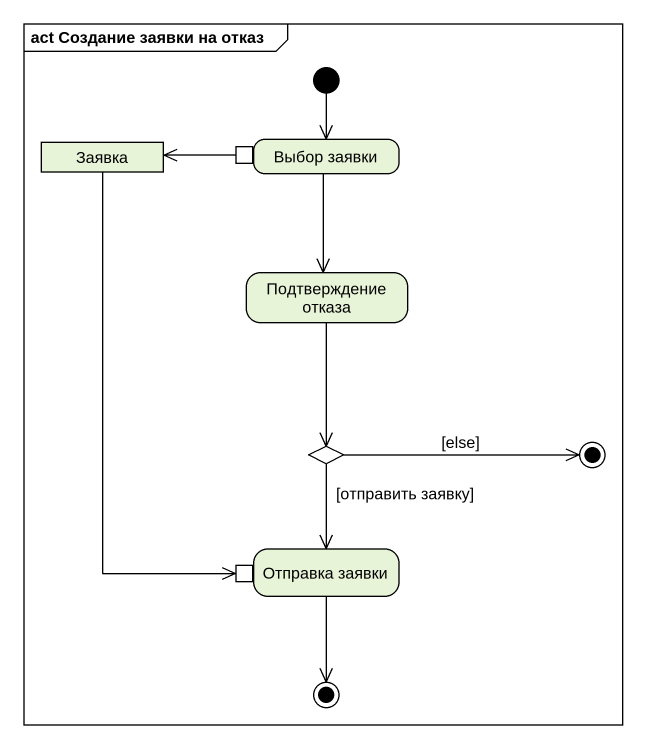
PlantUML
@startuml
mainframe act Создание заявки на отказ
hide empty description
state Заявка <<object>>
state "Выбор заявки" as Выбор_заявки {
  state pin1 <<outputPin>>
}
state "Подтверждение отказа" as Подтверждение_отказа
state final1 <<end>>
state choice1 <<choice>>
state "Отправка заявки" as Отправка_заявки {
  state pin2 <<inputPin>>
}
state final2 <<end>>
[*] --> Выбор_заявки
Заявка --> pin2
pin1 -left-> Заявка
Выбор_заявки --> Подтверждение_отказа
Подтверждение_отказа --> choice1
choice1 -right-> final1 : [else]
choice1 --> Отправка_заявки : [отправить заявку]
Отправка_заявки --> final2
@enduml
